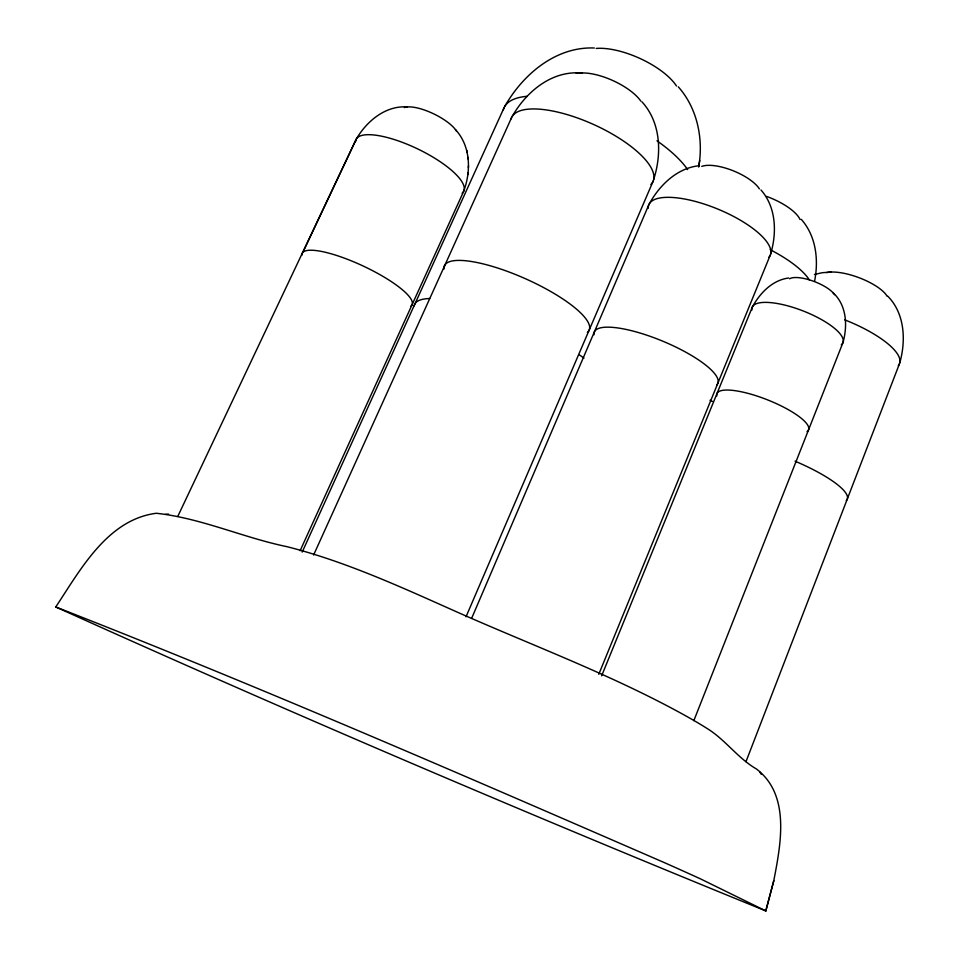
<?xml version="1.0" encoding="UTF-8"?>
<svg xmlns="http://www.w3.org/2000/svg" width="959" height="959" viewBox="0 0 959 959"><rect width="100%" height="100%" fill="white"/><g stroke="black" fill="none" stroke-linecap="round" stroke-linejoin="round"><path stroke-width="1.44" d="M698.823 166.207C703.522 138.468 697.253 108.175 678.277 86.813M464.132 190.062C471.169 170.163 470.449 145.744 455.453 129.609M467.776 174.73L467.932 172.824M468.352 167.609L468.507 165.775M814.635 280.891C818.794 259.745 816.061 235.962 801.28 219.335M698.679 167.046L699.722 160.429M773.769 880.758C780.746 844.364 790.707 795.023 756.399 768.962C737.627 758.066 725.388 739.713 707.071 728.456A239.978 20.379 23 0 0 677.797 711.494C606.603 672.93 530.531 644.676 456.652 611.854C401.33 587.208 346.007 561.65 287.089 546.702C243.011 537.603 201.066 518.088 156.281 513.269C107.276 519.646 80.388 569.91 55.754 606.963C290.385 712.933 527.402 813.951 765.809 910.918L773.769 880.758L765.773 911.05M899.806 362.754C906.075 340.529 904.84 313.497 887.794 296.223M770.556 254.315C776.97 233.025 776.358 207.408 760.978 189.966M653.642 179.597C661.926 153.896 661.051 122.572 641.907 101.786M745.982 761.686L899.47 363.761M693.836 720.641L843.081 342.303C847.696 325.461 846.701 305.01 832.903 292.639M601.641 675.819L752.371 306.964C759.96 293.118 772.235 280.196 788.586 278.002M598.764 674.321L770.149 255.37M648.787 204.878L471.588 618.459M466.014 616.793L653.235 180.939M444.185 266.71L511.627 117.525M503.966 107.947L302.193 552.096M313.605 555.021L445.072 264.744M463.844 190.949L300.131 550.706M302.876 252.385L356.328 139.007C366.782 121.134 385.578 105.322 407.419 106.928M177.799 516.374L355.921 139.858M649.291 203.847C659.696 185.051 677.114 167.969 699.423 165.679M512.31 116.279C525.856 92.448 550.322 71.529 579.14 72.86M504.854 106.257C523.039 74.323 555.752 46.488 594.328 47.998M814.443 274.466L822.247 272.716L831.189 272.056M165.739 514.252L168.556 514.096M575.748 72.776L582.425 72.956M55.754 606.963C260.776 687.064 462.646 775.016 664.527 862.692A288.359 3.752 23.1 0 1 700.514 878.888L765.809 910.918M759.768 772.055L761.398 774.404M466.829 150.491L467.141 152.277M467.98 157.324L468.304 159.254M444.065 268.988A79.177 20.99 24 0 1 524.861 278.47A79.177 20.99 24 0 1 587.352 332.389M511.147 118.856A77.583 27.403 24.3 0 1 596.522 125.833A77.583 27.403 24.3 0 1 650.885 184.476M579.751 73.1A40.11 15.476 24.5 0 1 640.804 101.091M414.228 305.801A106.341 25.461 23.8 0 1 429.68 298.525M579.272 354.806A106.341 25.461 23.8 0 1 583.971 358.091M596.162 48.441A53.356 21.338 24.3 0 1 676.491 86.01M503.343 109.758A103.512 36.886 24.1 0 1 527.066 96.296M656.975 140.805A103.512 36.886 24.1 0 1 687.639 169.587M710.032 400.251A75.917 18.629 22.3 0 1 712.357 401.413M766.541 196.391A38.516 13.929 21.9 0 1 800.058 219.503M770.233 249.724A74.454 24.574 22 0 1 809.324 279.872M795.059 461.183A70.271 16.255 21.5 0 1 846.246 500.574M826.718 272.608A35.723 12.071 20.6 0 1 860.295 278.182A35.723 12.071 20.6 0 1 887.207 296.355M844.639 319.803A69.024 21.326 20.9 0 1 898.307 365.607M594.041 334.775A66.878 17.765 22.6 0 1 661.686 340.733A66.878 17.765 22.6 0 1 716.577 385.11M701.748 166.41A34.033 12.551 22.4 0 1 732.4 170.462A34.033 12.551 22.4 0 1 759.384 188.875M648.236 208.295A65.727 22.405 22.5 0 1 716.996 208.738A65.727 22.405 22.5 0 1 768.866 257.3M716.852 395.923A49.257 12.767 21.6 0 1 767.512 399.855A49.257 12.767 21.6 0 1 807.022 431.658M789.593 278.781A25.258 8.343 21.1 0 1 812.729 280.963A25.258 8.343 21.1 0 1 834.522 294.701M751.964 309.985A48.681 15.068 21.3 0 1 803.198 310.968A48.681 15.068 21.3 0 1 841.271 344.844M301.893 255.202A60.645 14.349 25.1 0 1 363.641 266.242A60.645 14.349 25.1 0 1 410.644 306.341M355.549 141.752A59.71 18.125 25.7 0 1 418.004 149.077A59.71 18.125 25.7 0 1 462.118 193.203M404.386 107.576A30.94 10.165 25.9 0 1 431.562 112.862A30.94 10.165 25.9 0 1 456.4 130.975"/></g></svg>
